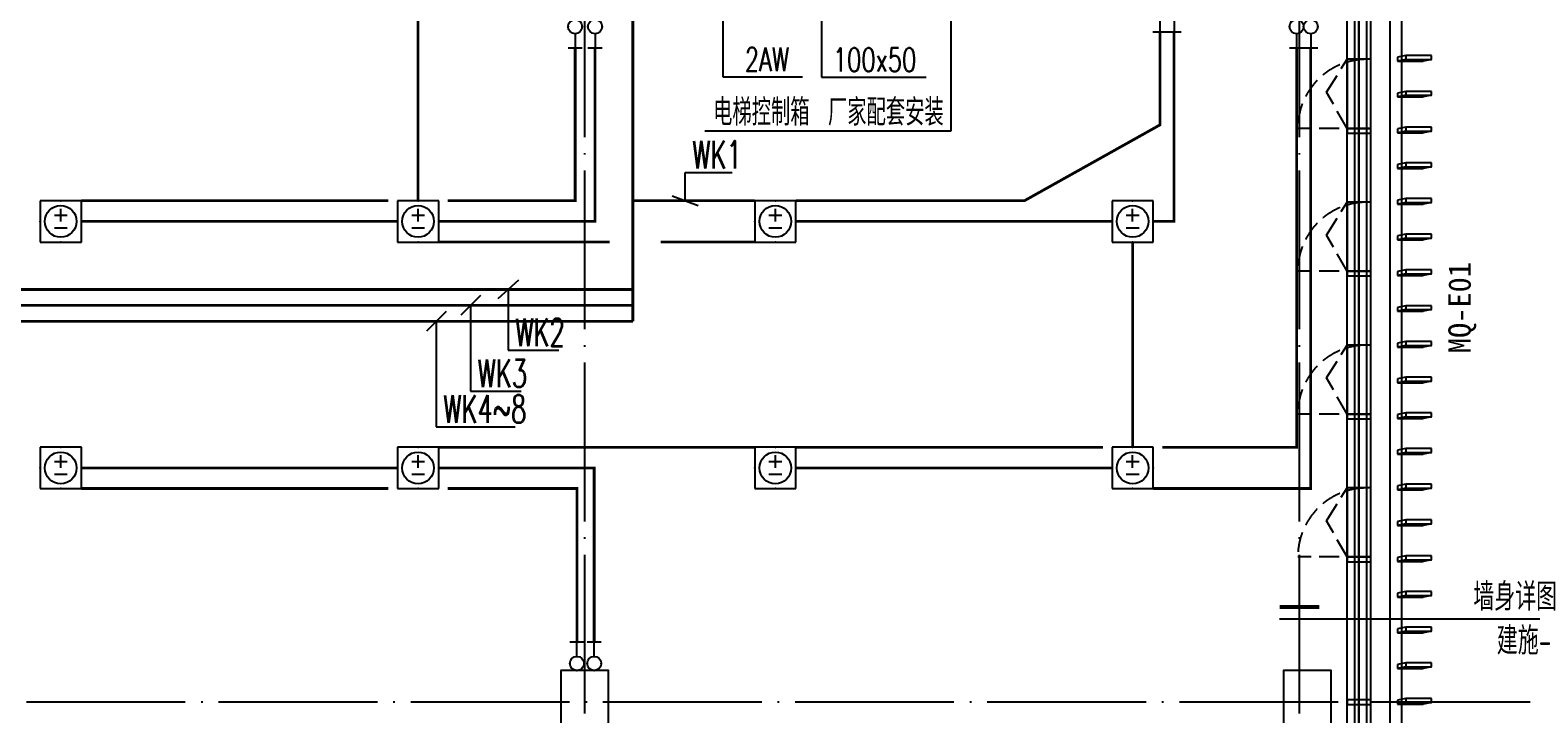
# Model space of a CAD drawing. Extents: x -228436 to 663611, y -207485 to 163917.
# Drawn here: x 41513 to 60417, y 62252 to 70869 of the extents above; entities that cross this region are included whole.
import ezdxf
from ezdxf.enums import TextEntityAlignment as Align

# ---------------------------------------------------------------- set-up
doc = ezdxf.new("R2010")
doc.units = 0
doc.header["$LTSCALE"] = 1000
for name, pattern in [('13#楼幕墙$0$DASH', [0.35, 0.25, -0.1]), ('DASH', [0.35, 0.25, -0.1]), ('X-104 13#平面$0$ACAD_ISO05W100', [34, 24, -3, 0.5, -3, 0.5, -3]), ('X-104 13#平面$0$DOTE', [2.42, 2, -0.2, 0.02, -0.2])]:
    doc.linetypes.add(name, pattern=pattern)
doc.layers.get('0').update_dxf_attribs({"linetype": 'CONTINUOUS'})
for name, color, linetype in [('13#楼幕墙$0$A-C_幕墙龙骨', 8, 'CONTINUOUS'), ('13#楼幕墙$0$A-C_玻璃幕墙', 8, 'CONTINUOUS'), ('13#楼幕墙$0$A-C_窗', 8, 'CONTINUOUS'), ('13#楼幕墙$0$A-TECH_结构', 8, 'CONTINUOUS'), ('13#楼幕墙$0$D-铝板', 8, 'CONTINUOUS'), ('CABLETRAY_DIM', 3, 'CONTINUOUS'), ('DIM-插座', 80, 'CONTINUOUS'), ('DIM-箱柜', 80, 'CONTINUOUS'), ('EQUIP-动力', 80, 'CONTINUOUS'), ('EQUIP-照明', 80, 'CONTINUOUS'), ('WIRE-动力控制', 160, 'DASH'), ('WIRE-插座', 160, 'CONTINUOUS'), ('X-104 13#平面$0$01-标注_符号', 8, 'CONTINUOUS'), ('X-104 13#平面$0$02-TEXT_标注', 8, 'CONTINUOUS'), ('X-104 13#平面$0$A-TECH_结构', 8, 'CONTINUOUS'), ('X-104 13#平面$0$A_AXIS-轴线', 8, 'X-104 13#平面$0$DOTE'), ('X-104 13#平面$0$A_STR-砼柱', 7, 'CONTINUOUS')]:
    doc.layers.add(name, color=color, linetype=linetype)
doc.layers.add('X-104 13#平面$0$000套内', color=8, linetype='CONTINUOUS', lineweight=30, plot=False)
doc.styles.add('_TCH_DIM', font='SIMPLEX', dxfattribs={"bigfont": 'GBCBIG'})
doc.styles.add('_TEL_DIM', font='ROMANS2', dxfattribs={"width": 0.8, "height": 3.5, "bigfont": 'HZDF2'})
doc.styles.get("Standard").update_dxf_attribs({"font": 'GBENOR', "bigfont": 'GBCBIG'})
doc.styles.add('X-104 13#平面$0$_TCH_AXIS', font='STXIHEI.TTF', dxfattribs={"width": 0.75})
doc.styles.add('X-104 13#平面$0$_TCH_DIM', font='ros1.shx', dxfattribs={"width": 0.8, "bigfont": 'jd.shx'})

# ---------------------------------------------------------------- blocks, each defined once
blk = doc.blocks.new('13#楼幕墙$0$A$C2B4E24BF')
at = {"linetype": '13#楼幕墙$0$DASH'}
for points in [[(5, 50), (5, 920)], [(5, 300), (460, 557), (875, 300)]]:
    blk.add_lwpolyline(points, dxfattribs=at)
blk.add_lwpolyline([(5, 0), (875, 0), (875, 300), (5, 300)], close=True)
blk.add_arc((5, 50), 870, 0, 90, dxfattribs=at)
blk = doc.blocks.new('13#楼幕墙$0$llllei')
for p, q in [((325, 50), (0, 50)), ((0, 50), (0, 0)), ((0, 0), (325, 0)), ((325, 0), (325, 50))]:
    blk.add_line(p, q)
for points in [[(0, 50), (-105, 29)], [(-105, 29), (-105, -21)], [(0, 0), (-105, -21)], [(325, 0), (220, -21)], [(-105, -21), (220, -21)]]:
    blk.add_lwpolyline(points)
blk = doc.blocks.new('13#楼幕墙$0$A$C7A413A1D')
blk.add_lwpolyline([(-70, -300), (-10, -300), (-10, 0), (-70, 0)], close=True)
blk = doc.blocks.new('13#楼幕墙')
at = {"layer": '13#楼幕墙$0$A-C_玻璃幕墙'}
for p, q in [((58350, 61350), (58350, 81337)), ((58400, 61300), (58400, 81360)), ((58200, 61500), (58200, 81267))]:
    blk.add_line(p, q, dxfattribs=at)
at = {"layer": '13#楼幕墙$0$A-TECH_结构'}
blk.add_lwpolyline([(4402, 77600), (-600, 77600), (-600, 60000), (21800, 60000), (21800, 61600), (58100, 61600), (58100, 81220), (53261, 85280), (38100, 76527), (38100, 72300), (12410, 72300), (4402, 77600)], dxfattribs=at)
at = {"layer": '13#楼幕墙$0$D-铝板'}
blk.add_lwpolyline([(58790, 81360), (58640, 81360), (58640, 61200), (58790, 61050), (58790, 81360)], close=True, dxfattribs=at)
at = {"layer": '13#楼幕墙$0$A-C_幕墙龙骨', "rotation": 90}
for p in [(58100, 69640), (58100, 67840), (58100, 66040), (58100, 64240), (58100, 62440)]:
    blk.add_blockref('13#楼幕墙$0$A$C7A413A1D', p, dxfattribs=at)
at = {"layer": '13#楼幕墙$0$A-C_窗', "rotation": 90}
for p in [(58400, 69625), (58400, 67825), (58400, 66025), (58400, 64225)]:
    blk.add_blockref('13#楼幕墙$0$A$C2B4E24BF', p, dxfattribs=at)
at = {"layer": '13#楼幕墙$0$D-铝板'}
for p in [(58840, 70496), (58840, 70046), (58840, 69596), (58840, 69146), (58840, 68696), (58840, 68246), (58840, 67796), (58840, 67346), (58840, 66896), (58840, 66446), (58840, 65996), (58840, 65546), (58840, 65096), (58840, 64646), (58840, 64196), (58840, 63746), (58840, 63296), (58840, 62846), (58840, 62396)]:
    blk.add_blockref('13#楼幕墙$0$llllei', p, dxfattribs=at)
blk = doc.blocks.new('X-104 13#平面$0$轴网')
at = {"layer": 'X-104 13#平面$0$A_AXIS-轴线', "linetype": 'X-104 13#平面$0$DOTE'}
for p, q in [((48500, -7401), (48500, 24620.3)), ((57500, -7401), (57500, 24620.3)), ((60408.4, 0), (-2925, 0))]:
    blk.add_line(p, q, dxfattribs=at)
blk = doc.blocks.new('_FZHK')
blk.add_lwpolyline([(-0.5, -0.5), (0.5, -0.5), (0.5, 0.5), (-0.5, 0.5)], close=True)
blk = doc.blocks.new('X-104 13#平面')
at = {"layer": 'X-104 13#平面$0$000套内'}
blk.add_lwpolyline([(4100, 77750), (4100, 68700), (-750, 68700), (-750, 59850), (21950, 59850), (21950, 61450), (58250, 61450), (58250, 71300), (48400, 71300), (48400, 73450), (53400, 73450), (53400, 80500), (58250, 80500), (58250, 81290.1), (53289, 85452.6), (37950, 76613.3), (37950, 72450), (12454.9, 72450), (4447.4, 77750)], close=True, dxfattribs=at)
at = {"layer": 'X-104 13#平面$0$01-标注_符号'}
for p, q in [((57250, 63450), (59355, 63450)), ((59355, 63450), (60939.1, 63450))]:
    blk.add_line(p, q, dxfattribs=at)
at = {"layer": 'X-104 13#平面$0$01-标注_符号', "const_width": 50}
blk.add_lwpolyline([(57250, 63600), (57750, 63600)], dxfattribs=at)
at = {"layer": 'X-104 13#平面$0$A-TECH_结构'}
blk.add_lwpolyline([(58100, 61600), (58100, 81220), (53261.3, 85280.2), (38100, 76526.8), (38100, 72300), (12409.7, 72300), (4402.3, 77600), (-600, 77600), (-600, 60000), (21800, 60000), (21800, 61600)], close=True, dxfattribs=at)
blk.add_blockref('X-104 13#平面$0$轴网', (0, 62400))
blk.add_blockref('13#楼幕墙', (0, 0), dxfattribs=at)
at = {"layer": 'X-104 13#平面$0$A_STR-砼柱', "xscale": 600, "yscale": 800, "zscale": 800}
for p in [(48500, 62400), (57600, 62400)]:
    blk.add_blockref('_FZHK', p, dxfattribs=at)
at = {"layer": 'X-104 13#平面$0$01-标注_符号', "color": 7, "style": 'X-104 13#平面$0$_TCH_DIM', "width": 0.8}
for s, p in [('墙身详图', (59690.2, 63555)), ('建施-', (59986, 63000.4))]:
    blk.add_text(s, height=347.29, dxfattribs=at).set_placement(p)
at = {"layer": 'X-104 13#平面$0$02-TEXT_标注', "linetype": 'X-104 13#平面$0$ACAD_ISO05W100', "style": 'X-104 13#平面$0$_TCH_AXIS'}
blk.add_text('MQ-E01', height=281.25, rotation=90, dxfattribs=at).set_placement((59657.8, 66797.9))
blk = doc.blocks.new('104 13#平面')
blk.add_blockref('X-104 13#平面', (0, 0))
blk = doc.blocks.new('$equip$00001344')
for p, q in [((0.65, 0.65), (-0.65, 0.65)), ((-0.65, 0.65), (-0.65, -0.65)), ((0.65, -0.65), (0.65, 0.65)), ((-0.2, 0.2), (0.2, 0.2)), ((0, 0), (0, 0.4)), ((-0.2, -0.2), (0.2, -0.2)), ((-0.65, -0.65), (0.65, -0.65))]:
    blk.add_line(p, q)
blk.add_circle((0, 0), 0.5)
for p in [(0, 0.65), (-0.65, 0), (0.65, 0), (0, -0.65)]:
    blk.add_point(p)
at = {"flags": 9}
blk.add_attdef('A', (0, 0), '', height=0.00002, dxfattribs=at)
blk = doc.blocks.new('$equip$00002672')
for p, q in [((0.222, 0.889), (-0.222, 0.889)), ((0, 0.444), (0, 0.889))]:
    blk.add_line(p, q)
blk.add_circle((0, 0.222), 0.222)
for p in [(0, 0.889), (-0.222, 0.222), (0, 0), (0.222, 0.222)]:
    blk.add_point(p)
at = {"color": 7, "style": '_TEL_DIM', "flags": 1}
for tag in ['A', 'REMARK']:
    blk.add_attdef(tag, text='', height=0.00002, dxfattribs=at).set_placement((0, 0), align=Align.MIDDLE_CENTER)

msp = doc.modelspace()

# ---------------------------------------------------------------- linework, layer by layer
at = {"layer": 'CABLETRAY_DIM'}
for p, q in [((51482.3, 71019.6), (51482.3, 70274.8)), ((51482.3, 70274.8), (52798.8, 70274.8))]:
    msp.add_line(p, q, dxfattribs=at)
at = {"layer": 'DIM-插座', "color": 80}
for p, q in [((49600.9, 68779.3), (49928.5, 68656.2)), ((47666.7, 67716.4), (47406.7, 67482.2)), ((47185.4, 67523.1), (46938, 67275.6)), ((46753.3, 67323.1), (46505.8, 67075.6))]:
    msp.add_line(p, q, dxfattribs=at)
for points in [[(49764.7, 68717.8), (49764.7, 69072.9)], [(49764.7, 69072.9), (50356.8, 69072.9)], [(47536.7, 67599.3), (47536.7, 66833.9)], [(47061.7, 67399.3), (47061.7, 66317.7)], [(46629.6, 67199.3), (46629.6, 65870.1)], [(47536.7, 66833.9), (48175.1, 66833.9)], [(47061.7, 66317.7), (47700.1, 66317.7)], [(46629.6, 65870.1), (47623.3, 65870.1)]]:
    msp.add_lwpolyline(points, dxfattribs=at)
at = {"layer": 'DIM-箱柜', "color": 80}
for p, q in [((50240, 71554.7), (50240, 70279.1)), ((53111.4, 71201), (53111.4, 69594)), ((50240, 70279.1), (51240.7, 70279.1)), ((53111.4, 69594), (50010.8, 69594))]:
    msp.add_line(p, q, dxfattribs=at)
at = {"layer": 'WIRE-动力控制', "color": 160, "const_width": 35}
for points in [[(51160, 68717.8), (54036.3, 68717.8), (55744.2, 69673.6), (55744.2, 70844.4)], [(55922, 70844.4), (55922, 68457.8), (55660, 68457.8)], [(46660, 68457.8), (48628.9, 68457.8), (48628.9, 70644.4)], [(46772.5, 68717.8), (48378.4, 68717.8), (48378.4, 70644.4)], [(55660, 65092), (57642.6, 65092), (57642.6, 70644.4)], [(57464.9, 70644.4), (57464.9, 65612), (55772.5, 65612)], [(42160, 68717.8), (46027.5, 68717.8)], [(51160, 65612), (55027.5, 65612)], [(48618.6, 63155.6), (48618.6, 65352), (46660, 65352)], [(42160, 65092), (46027.5, 65092)], [(48401.4, 63155.6), (48401.4, 65092), (46772.5, 65092)]]:
    msp.add_lwpolyline(points, dxfattribs=at)
at = {"layer": 'WIRE-插座', "color": 160, "const_width": 35}
for points in [[(46400, 68717.8), (46400, 75091), (47231.6, 75091)], [(50640, 68717.8), (49105.5, 68717.8), (49105.5, 71667), (50120, 71667)], [(49105.5, 68717.8), (49105.5, 67199.3)], [(46140, 68457.8), (42160, 68457.8)], [(51160, 68457.8), (55140, 68457.8)], [(37660, 68197.8), (37660, 67599.3), (49105.5, 67599.3)], [(55400, 68197.8), (55400, 65612)], [(37512.5, 67399.3), (49105.5, 67399.3)], [(37512.5, 67199.3), (49105.5, 67199.3)], [(46140, 65352), (42160, 65352)], [(51160, 65352), (55140, 65352)]]:
    msp.add_lwpolyline(points, dxfattribs=at)
for points, elevation in [([(48814.6, 68197.8), (46660, 68197.8)], 4000), ([(50640, 68197.8), (49454.4, 68197.8)], 4000), ([(50640, 65612), (46660, 65612)], -4000)]:
    msp.add_lwpolyline(points, dxfattribs=dict(at, elevation=elevation))

# ---------------------------------------------------------------- block references
msp.add_blockref('104 13#平面', (0, 0))
at = {"layer": 'EQUIP-动力', "color": 80, "xscale": 400, "yscale": 400, "zscale": 400}
for p in [(41900, 68457.8, 4000), (46400, 68457.8, 4000), (50900, 68457.8, 4000), (55400, 68457.8, 4000), (41900, 65352, 4000), (46400, 65352, 4000), (50900, 65352, 4000), (55400, 65352, 4000)]:
    msp.add_blockref('$equip$00001344', p, dxfattribs=at)
at = {"layer": 'EQUIP-照明', "color": 80, "xscale": 400, "yscale": 400, "zscale": 400, "rotation": 180}
for p in [(55744.2, 71200), (55922, 71200), (48378.4, 71000), (48628.9, 71000), (57464.9, 71000), (57642.6, 71000)]:
    msp.add_blockref('$equip$00002672', p, dxfattribs=at)
at = {"layer": 'EQUIP-照明', "color": 80, "xscale": 400, "yscale": 400, "zscale": 400}
for p in [(48401.4, 62800), (48618.6, 62800)]:
    msp.add_blockref('$equip$00002672', p, dxfattribs=at)

# ---------------------------------------------------------------- texts
at = {"layer": 'CABLETRAY_DIM', "color": 7, "style": '_TCH_DIM', "width": 0.705882}
msp.add_text('100x50', height=297.5, dxfattribs=at).set_placement((51623.8, 70344.8))
at = {"layer": 'DIM-插座', "color": 7, "style": '_TEL_DIM', "width": 0.64}
for s, p in [('WK1', (49852.2, 69122.9)), ('WK2', (47624.2, 66883.9)), ('WK3', (47149.2, 66367.7)), ('WK4~8', (46717.1, 65920.1))]:
    msp.add_text(s, height=350, dxfattribs=at).set_placement(p)
at = {"layer": 'DIM-箱柜', "color": 7, "style": '_TCH_DIM', "width": 0.705882}
msp.add_text('2AW', height=297.5, dxfattribs=at).set_placement((50515.7, 70349.1))
at = {"layer": 'DIM-箱柜', "color": 7, "style": '_TCH_DIM'}
msp.add_text('电梯控制箱 厂家配套安装', height=337.589, dxfattribs=at).set_placement((50115.8, 69664))

doc.saveas('drawing.dxf')
